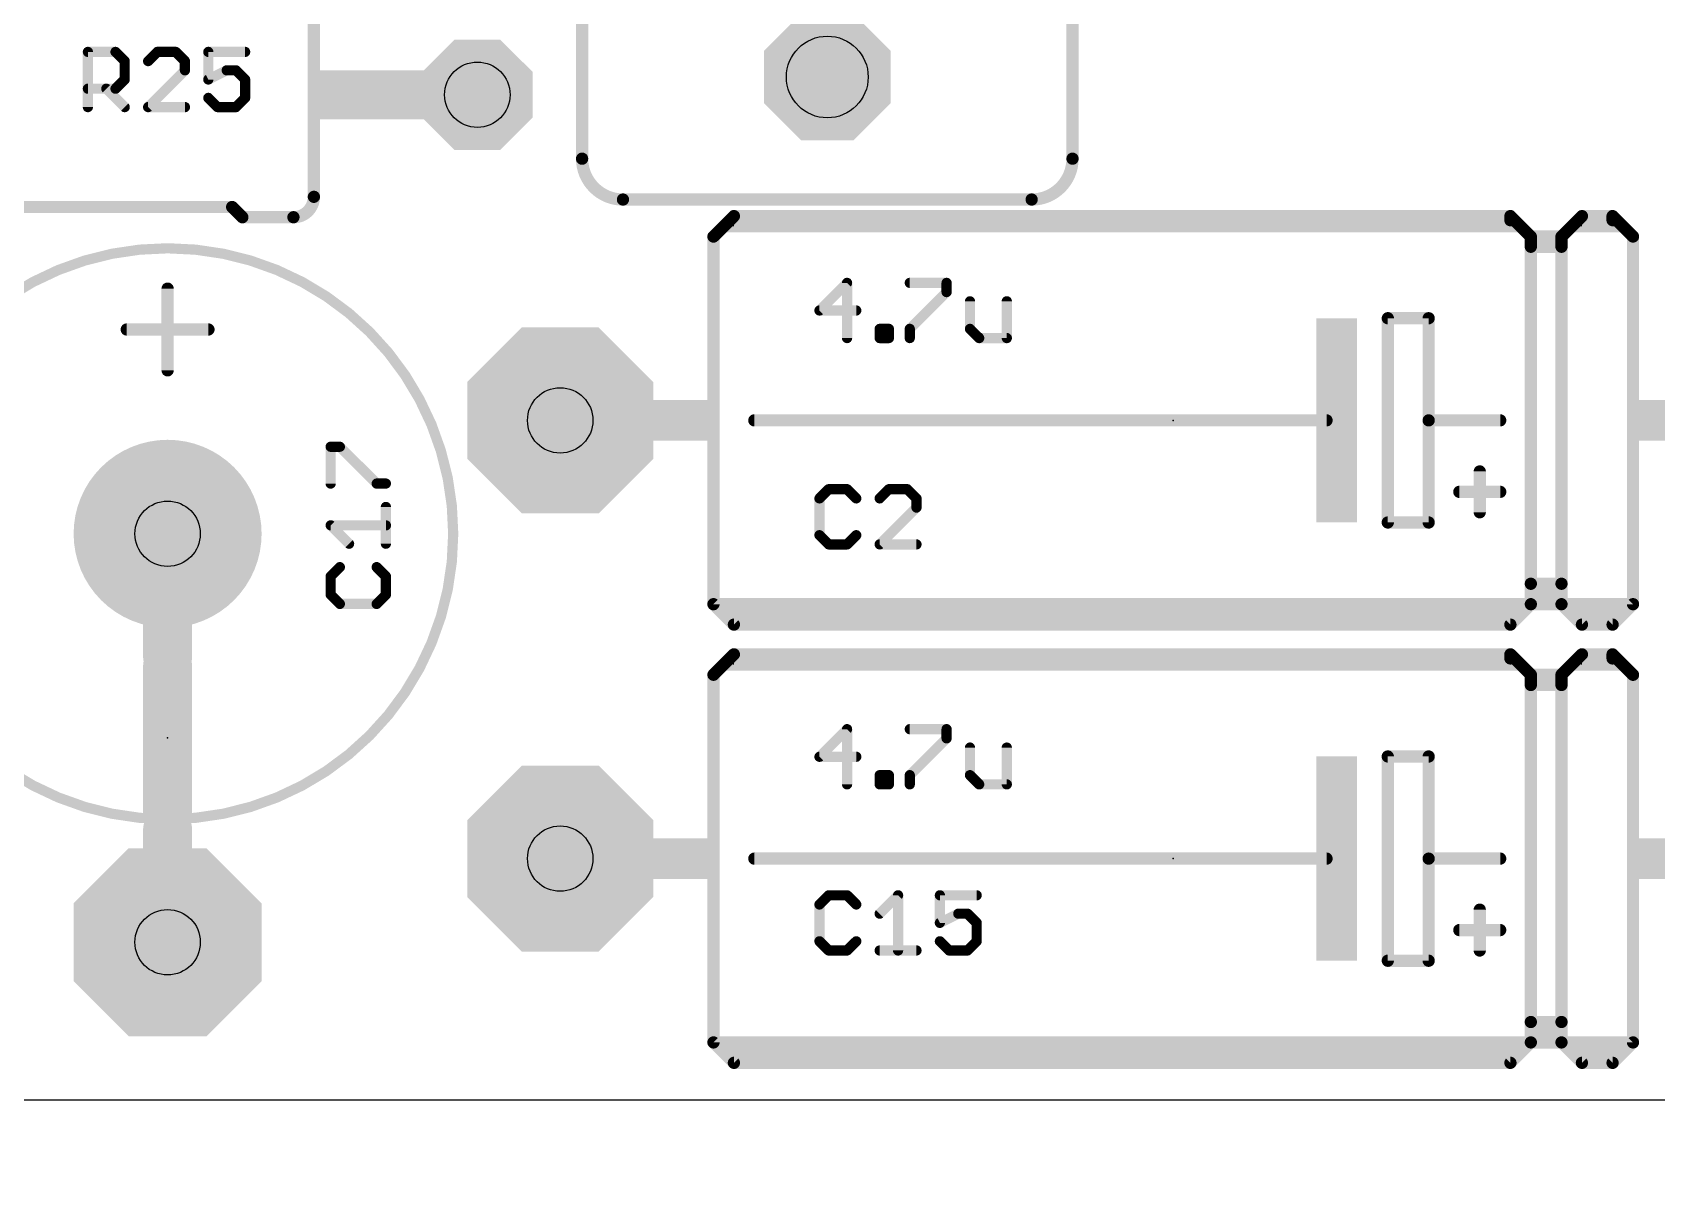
# Model space of a CAD drawing. Header units: inches. Extents: x -5 to 142, y -3 to 122.
# Drawn here: x 89.82 to 110.01, y 33.48 to 47.77 of the extents above; entities that cross this region are included whole.
import ezdxf

# ---------------------------------------------------------------- set-up
doc = ezdxf.new("R2010")
doc.units = ezdxf.units.IN
doc.header["$MEASUREMENT"] = 0
for name, color, linetype in [('17', 82, 'Continuous'), ('20', 7, 'Continuous'), ('21', 253, 'Continuous'), ('23', 7, 'Continuous'), ('25', 253, 'Continuous'), ('27', 253, 'Continuous'), ('29', 253, 'Continuous'), ('44', 253, 'Continuous'), ('51', 253, 'Continuous')]:
    doc.layers.add(name, color=color, linetype=linetype)

# ---------------------------------------------------------------- blocks, each defined once
blk = doc.blocks.new('RECT')
blk.add_solid([(-0.5, -0.5), (0.5, -0.5), (-0.5, 0.5), (0.5, 0.5)])
blk = doc.blocks.new('OCTAGONP')
at = {"const_width": 0.5}
blk.add_lwpolyline([(-0.25, -0.1036), (-0.25, 0.1036), (-0.1036, 0.25), (0.1036, 0.25), (0.25, 0.1036), (0.25, -0.1036), (0.1036, -0.25), (-0.1036, -0.25), (-0.25, -0.1036), (-0.25, 0.1036)], dxfattribs=at)
blk = doc.blocks.new('ROUNDP')
at = {"const_width": 0.5}
blk.add_lwpolyline([(0, -0.25, 1), (0, 0.25, 1), (0, -0.25)], format="xyb", dxfattribs=at)

msp = doc.modelspace()

# ---------------------------------------------------------------- linework, layer by layer
msp.add_lwpolyline([(137, 106.5), (128, 106.5), (128, 85.5), (109.5, 85.5), (109.5, 80.5), (2, 80.5), (2, 34.5), (127, 34.5), (127, 9.5), (137, 9.5), (137, 34.5), (137, 80.5), (137, 85.5)], close=True)
at = {"layer": '20'}
msp.add_line((2, 34.5), (127, 34.5), dxfattribs=at)
at = {"layer": '21'}
for points, const_width in [([(96.652, 46.204), (96.652, 58.396)], 0.1524), ([(102.748, 58.396), (102.748, 46.204)], 0.1524), ([(93.318, 48.27), (93.318, 45.73)], 0.1524), ([(85.698, 45.603), (92.302, 45.603)], 0.1524), ([(92.302, 45.603), (92.429, 45.476)], 0.1524), ([(102.24, 45.696), (97.16, 45.696)], 0.1524), ([(93.064, 45.476), (92.429, 45.476)], 0.1524), ([(98.285, 45.236), (98.412, 45.363)], 0.1524), ([(98.412, 45.363), (98.539, 45.49)], 0.1524), ([(108.318, 45.363), (98.412, 45.363)], 0.1524), ([(108.191, 45.49), (98.539, 45.49)], 0.1524), ([(98.539, 45.4392), (108.191, 45.4392)], 0.1524), ([(108.318, 45.363), (108.191, 45.49)], 0.1524), ([(108.191, 45.4392), (108.191, 45.49)], 0.1524), ([(108.445, 45.236), (108.318, 45.363)], 0.1524), ([(108.953, 45.363), (108.826, 45.236)], 0.1524), ([(109.08, 45.49), (108.953, 45.363)], 0.1524), ([(109.588, 45.363), (108.953, 45.363)], 0.1524), ([(109.461, 45.49), (109.08, 45.49)], 0.1524), ([(109.08, 45.4392), (109.461, 45.4392)], 0.1524), ([(109.588, 45.363), (109.461, 45.49)], 0.1524), ([(109.461, 45.4392), (109.461, 45.49)], 0.1524), ([(109.715, 45.236), (109.588, 45.363)], 0.1524), ([(98.285, 40.664), (98.285, 45.236)], 0.1524), ([(108.826, 45.236), (108.445, 45.236)], 0.1524), ([(108.445, 45.1852), (108.445, 45.236)], 0.1524), ([(108.445, 45.109), (108.445, 45.1852)], 0.1524), ([(108.445, 45.1852), (108.826, 45.1852)], 0.1524), ([(108.826, 45.1852), (108.826, 45.236)], 0.1524), ([(108.826, 45.109), (108.826, 45.1852)], 0.1524), ([(109.715, 45.236), (109.715, 40.664)], 0.1524), ([(108.445, 40.918), (108.445, 45.109)], 0.1524), ([(108.826, 45.109), (108.445, 45.109)], 0.1524), ([(108.826, 40.918), (108.826, 45.109)], 0.1524), ([(91.5, 44.588), (91.5, 43.572)], 0.1524), ([(107.175, 44.22), (106.667, 44.22)], 0.1524), ([(106.667, 44.22), (106.667, 41.68)], 0.1524), ([(107.175, 42.95), (107.175, 44.22)], 0.1524), ([(90.992, 44.08), (92.008, 44.08)], 0.1524), ([(105.905, 42.95), (98.793, 42.95)], 0.1524), ([(108.064, 42.95), (107.175, 42.95)], 0.1524), ([(107.175, 41.68), (107.175, 42.95)], 0.1524), ([(107.81, 41.807), (107.81, 42.315)], 0.1524), ([(108.064, 42.061), (107.556, 42.061)], 0.1524), ([(106.667, 41.68), (107.175, 41.68)], 0.1524), ([(108.445, 40.664), (108.445, 40.918)], 0.1524), ([(108.826, 40.918), (108.445, 40.918)], 0.1524), ([(108.826, 40.664), (108.826, 40.918)], 0.1524), ([(108.699, 40.791), (108.572, 40.791)], 0.3048), ([(98.285, 40.664), (98.539, 40.41)], 0.1524), ([(108.445, 40.664), (98.285, 40.664)], 0.1524), ([(108.191, 40.537), (98.539, 40.537)], 0.3048), ([(108.445, 40.664), (108.191, 40.41)], 0.1524), ([(108.826, 40.664), (108.445, 40.664)], 0.1524), ([(109.08, 40.41), (108.826, 40.664)], 0.1524), ([(109.715, 40.664), (108.826, 40.664)], 0.1524), ([(109.461, 40.537), (109.08, 40.537)], 0.3048), ([(109.461, 40.41), (109.715, 40.664)], 0.1524), ([(108.191, 40.41), (98.539, 40.41)], 0.1524), ([(109.461, 40.41), (109.08, 40.41)], 0.1524), ([(91.5, 39.889), (91.5, 38.0602)], 0.6096), ([(98.285, 39.786), (98.412, 39.913)], 0.1524), ([(98.412, 39.913), (98.539, 40.04)], 0.1524), ([(108.318, 39.913), (98.412, 39.913)], 0.1524), ([(108.191, 40.04), (98.539, 40.04)], 0.1524), ([(98.539, 39.9892), (108.191, 39.9892)], 0.1524), ([(108.318, 39.913), (108.191, 40.04)], 0.1524), ([(108.191, 39.9892), (108.191, 40.04)], 0.1524), ([(108.445, 39.786), (108.318, 39.913)], 0.1524), ([(108.953, 39.913), (108.826, 39.786)], 0.1524), ([(109.08, 40.04), (108.953, 39.913)], 0.1524), ([(109.588, 39.913), (108.953, 39.913)], 0.1524), ([(109.461, 40.04), (109.08, 40.04)], 0.1524), ([(109.08, 39.9892), (109.461, 39.9892)], 0.1524), ([(109.588, 39.913), (109.461, 40.04)], 0.1524), ([(109.461, 39.9892), (109.461, 40.04)], 0.1524), ([(109.715, 39.786), (109.588, 39.913)], 0.1524), ([(98.285, 35.214), (98.285, 39.786)], 0.1524), ([(108.826, 39.786), (108.445, 39.786)], 0.1524), ([(108.445, 39.7352), (108.445, 39.786)], 0.1524), ([(108.445, 39.659), (108.445, 39.7352)], 0.1524), ([(108.445, 39.7352), (108.826, 39.7352)], 0.1524), ([(108.826, 39.7352), (108.826, 39.786)], 0.1524), ([(108.826, 39.659), (108.826, 39.7352)], 0.1524), ([(109.715, 39.786), (109.715, 35.214)], 0.1524), ([(108.445, 35.468), (108.445, 39.659)], 0.1524), ([(108.826, 39.659), (108.445, 39.659)], 0.1524), ([(108.826, 35.468), (108.826, 39.659)], 0.1524), ([(107.175, 38.77), (106.667, 38.77)], 0.1524), ([(106.667, 38.77), (106.667, 36.23)], 0.1524), ([(107.175, 37.5), (107.175, 38.77)], 0.1524), ([(105.905, 37.5), (98.793, 37.5)], 0.1524), ([(108.064, 37.5), (107.175, 37.5)], 0.1524), ([(107.175, 36.23), (107.175, 37.5)], 0.1524), ([(107.81, 36.357), (107.81, 36.865)], 0.1524), ([(108.064, 36.611), (107.556, 36.611)], 0.1524), ([(106.667, 36.23), (107.175, 36.23)], 0.1524), ([(108.445, 35.214), (108.445, 35.468)], 0.1524), ([(108.826, 35.468), (108.445, 35.468)], 0.1524), ([(108.826, 35.214), (108.826, 35.468)], 0.1524), ([(108.699, 35.341), (108.572, 35.341)], 0.3048), ([(98.285, 35.214), (98.539, 34.96)], 0.1524), ([(108.445, 35.214), (98.285, 35.214)], 0.1524), ([(108.191, 35.087), (98.539, 35.087)], 0.3048), ([(108.445, 35.214), (108.191, 34.96)], 0.1524), ([(108.826, 35.214), (108.445, 35.214)], 0.1524), ([(109.08, 34.96), (108.826, 35.214)], 0.1524), ([(109.715, 35.214), (108.826, 35.214)], 0.1524), ([(109.461, 35.087), (109.08, 35.087)], 0.3048), ([(109.461, 34.96), (109.715, 35.214)], 0.1524), ([(108.191, 34.96), (98.539, 34.96)], 0.1524), ([(109.461, 34.96), (109.08, 34.96)], 0.1524)]:
    msp.add_lwpolyline(points, dxfattribs=dict(at, const_width=const_width))
for points, const_width in [([(96.652, 46.204, 0.4142), (97.16, 45.696)], 0.1524), ([(96.6901, 46.204, 1), (96.6139, 46.204)], 0.0762), ([(96.6139, 46.204, 1), (96.6901, 46.204)], 0.0762), ([(102.24, 45.696, 0.4142), (102.748, 46.204)], 0.1524), ([(102.7861, 46.204, 1), (102.7099, 46.204)], 0.0762), ([(102.7099, 46.204, 1), (102.7861, 46.204)], 0.0762), ([(92.3289, 45.6299, 1), (92.2751, 45.5761)], 0.0762), ([(92.302, 45.5649, 1), (92.302, 45.6411)], 0.0762), ([(93.064, 45.476, 0.4142), (93.318, 45.73)], 0.1524), ([(93.3561, 45.73, 1), (93.2799, 45.73)], 0.0762), ([(93.2799, 45.73, 1), (93.3561, 45.73)], 0.0762), ([(97.16, 45.7341, 1), (97.16, 45.6579)], 0.0762), ([(97.16, 45.6579, 1), (97.16, 45.7341)], 0.0762), ([(102.24, 45.7341, 1), (102.24, 45.6579)], 0.0762), ([(102.24, 45.6579, 1), (102.24, 45.7341)], 0.0762), ([(92.429, 45.5141, 1), (92.429, 45.4379)], 0.0762), ([(92.4021, 45.4491, 1), (92.4559, 45.5029)], 0.0762), ([(93.064, 45.5141, 1), (93.064, 45.4379)], 0.0762), ([(93.064, 45.4379, 1), (93.064, 45.5141)], 0.0762), ([(98.412, 45.4011, 1), (98.412, 45.3249)], 0.0762), ([(98.3851, 45.3899, 1), (98.4389, 45.3361)], 0.0762), ([(98.4389, 45.3361, 1), (98.3851, 45.3899)], 0.0762), ([(98.539, 45.5281, 1), (98.539, 45.4519)], 0.0762), ([(98.539, 45.4773, 1), (98.539, 45.4011)], 0.0762), ([(98.5659, 45.4631, 1), (98.5121, 45.5169)], 0.0762), ([(108.2291, 45.49, 1), (108.1529, 45.49)], 0.0762), ([(108.1529, 45.4392, 1), (108.2291, 45.4392)], 0.0762), ([(108.2179, 45.5169, 1), (108.1641, 45.4631)], 0.0762), ([(108.191, 45.4519, 1), (108.191, 45.5281)], 0.0762), ([(108.191, 45.4011, 1), (108.191, 45.4773)], 0.0762), ([(108.3449, 45.3899, 1), (108.2911, 45.3361)], 0.0762), ([(108.2911, 45.3361, 1), (108.3449, 45.3899)], 0.0762), ([(108.318, 45.3249, 1), (108.318, 45.4011)], 0.0762), ([(108.953, 45.4011, 1), (108.953, 45.3249)], 0.0762), ([(108.9261, 45.3899, 1), (108.9799, 45.3361)], 0.0762), ([(108.9799, 45.3361, 1), (108.9261, 45.3899)], 0.0762), ([(109.08, 45.5281, 1), (109.08, 45.4519)], 0.0762), ([(109.08, 45.4773, 1), (109.08, 45.4011)], 0.0762), ([(109.1069, 45.4631, 1), (109.0531, 45.5169)], 0.0762), ([(109.4991, 45.49, 1), (109.4229, 45.49)], 0.0762), ([(109.4229, 45.4392, 1), (109.4991, 45.4392)], 0.0762), ([(109.4879, 45.5169, 1), (109.4341, 45.4631)], 0.0762), ([(109.461, 45.4519, 1), (109.461, 45.5281)], 0.0762), ([(109.461, 45.4011, 1), (109.461, 45.4773)], 0.0762), ([(109.6149, 45.3899, 1), (109.5611, 45.3361)], 0.0762), ([(109.5611, 45.3361, 1), (109.6149, 45.3899)], 0.0762), ([(109.588, 45.3249, 1), (109.588, 45.4011)], 0.0762), ([(98.3231, 45.236, 1), (98.2469, 45.236)], 0.0762), ([(98.2581, 45.2629, 1), (98.3119, 45.2091)], 0.0762), ([(108.445, 45.2741, 1), (108.445, 45.1979)], 0.0762), ([(108.4831, 45.236, 1), (108.4069, 45.236)], 0.0762), ([(108.4831, 45.1852, 1), (108.4069, 45.1852)], 0.0762), ([(108.445, 45.2233, 1), (108.445, 45.1471)], 0.0762), ([(108.4069, 45.1852, 1), (108.4831, 45.1852)], 0.0762), ([(108.4181, 45.2091, 1), (108.4719, 45.2629)], 0.0762), ([(108.8641, 45.236, 1), (108.7879, 45.236)], 0.0762), ([(108.8641, 45.1852, 1), (108.7879, 45.1852)], 0.0762), ([(108.7879, 45.1852, 1), (108.8641, 45.1852)], 0.0762), ([(108.7991, 45.2629, 1), (108.8529, 45.2091)], 0.0762), ([(108.826, 45.1979, 1), (108.826, 45.2741)], 0.0762), ([(108.826, 45.1471, 1), (108.826, 45.2233)], 0.0762), ([(109.7531, 45.236, 1), (109.6769, 45.236)], 0.0762), ([(109.6881, 45.2091, 1), (109.7419, 45.2629)], 0.0762), ([(91.5, 37.99, 1), (91.5, 45.09, 1), (91.5, 37.99)], 0.127), ([(108.4831, 45.109, 1), (108.4069, 45.109)], 0.0762), ([(108.445, 45.1471, 1), (108.445, 45.0709)], 0.0762), ([(108.4069, 45.109, 1), (108.4831, 45.109)], 0.0762), ([(108.8641, 45.109, 1), (108.7879, 45.109)], 0.0762), ([(108.7879, 45.109, 1), (108.8641, 45.109)], 0.0762), ([(108.826, 45.0709, 1), (108.826, 45.1471)], 0.0762), ([(91.5381, 44.588, 1), (91.4619, 44.588)], 0.0762), ([(106.667, 44.2581, 1), (106.667, 44.1819)], 0.0762), ([(106.7051, 44.22, 1), (106.6289, 44.22)], 0.0762), ([(107.2131, 44.22, 1), (107.1369, 44.22)], 0.0762), ([(107.175, 44.1819, 1), (107.175, 44.2581)], 0.0762), ([(90.992, 44.1181, 1), (90.992, 44.0419)], 0.0762), ([(92.008, 44.0419, 1), (92.008, 44.1181)], 0.0762), ([(91.4619, 43.572, 1), (91.5381, 43.572)], 0.0762), ([(98.793, 42.9881, 1), (98.793, 42.9119)], 0.0762), ([(105.905, 42.9119, 1), (105.905, 42.9881)], 0.0762), ([(107.175, 42.9881, 1), (107.175, 42.9119)], 0.0762), ([(107.2131, 42.95, 1), (107.1369, 42.95)], 0.0762), ([(108.064, 42.9119, 1), (108.064, 42.9881)], 0.0762), ([(107.1369, 42.95, 1), (107.2131, 42.95)], 0.0762), ([(107.8481, 42.315, 1), (107.7719, 42.315)], 0.0762), ([(107.556, 42.0991, 1), (107.556, 42.0229)], 0.0762), ([(108.064, 42.0229, 1), (108.064, 42.0991)], 0.0762), ([(107.7719, 41.807, 1), (107.8481, 41.807)], 0.0762), ([(106.667, 41.7181, 1), (106.667, 41.6419)], 0.0762), ([(106.6289, 41.68, 1), (106.7051, 41.68)], 0.0762), ([(107.1369, 41.68, 1), (107.2131, 41.68)], 0.0762), ([(107.175, 41.6419, 1), (107.175, 41.7181)], 0.0762), ([(108.4831, 40.918, 1), (108.4069, 40.918)], 0.0762), ([(108.445, 40.9561, 1), (108.445, 40.8799)], 0.0762), ([(108.8641, 40.918, 1), (108.7879, 40.918)], 0.0762), ([(108.826, 40.8799, 1), (108.826, 40.9561)], 0.0762), ([(108.4069, 40.918, 1), (108.4831, 40.918)], 0.0762), ([(108.572, 40.8672, 1), (108.572, 40.7148)], 0.1524), ([(108.699, 40.7148, 1), (108.699, 40.8672)], 0.1524), ([(108.7879, 40.918, 1), (108.8641, 40.918)], 0.0762), ([(98.285, 40.7021, 1), (98.285, 40.6259)], 0.0762), ([(98.2469, 40.664, 1), (98.3231, 40.664)], 0.0762), ([(98.3119, 40.6909, 1), (98.2581, 40.6371)], 0.0762), ([(98.539, 40.6132, 1), (98.539, 40.4608)], 0.1524), ([(108.191, 40.4608, 1), (108.191, 40.6132)], 0.1524), ([(108.445, 40.7021, 1), (108.445, 40.6259)], 0.0762), ([(108.4069, 40.664, 1), (108.4831, 40.664)], 0.0762), ([(108.4719, 40.6371, 1), (108.4181, 40.6909)], 0.0762), ([(108.445, 40.6259, 1), (108.445, 40.7021)], 0.0762), ([(108.826, 40.7021, 1), (108.826, 40.6259)], 0.0762), ([(108.7879, 40.664, 1), (108.8641, 40.664)], 0.0762), ([(108.8529, 40.6909, 1), (108.7991, 40.6371)], 0.0762), ([(108.826, 40.6259, 1), (108.826, 40.7021)], 0.0762), ([(109.08, 40.6132, 1), (109.08, 40.4608)], 0.1524), ([(109.461, 40.4608, 1), (109.461, 40.6132)], 0.1524), ([(109.6769, 40.664, 1), (109.7531, 40.664)], 0.0762), ([(109.7419, 40.6371, 1), (109.6881, 40.6909)], 0.0762), ([(109.715, 40.6259, 1), (109.715, 40.7021)], 0.0762), ([(98.539, 40.4481, 1), (98.539, 40.3719)], 0.0762), ([(98.5121, 40.3831, 1), (98.5659, 40.4369)], 0.0762), ([(108.1641, 40.4369, 1), (108.2179, 40.3831)], 0.0762), ([(108.191, 40.3719, 1), (108.191, 40.4481)], 0.0762), ([(109.08, 40.4481, 1), (109.08, 40.3719)], 0.0762), ([(109.0531, 40.3831, 1), (109.1069, 40.4369)], 0.0762), ([(109.4341, 40.4369, 1), (109.4879, 40.3831)], 0.0762), ([(109.461, 40.3719, 1), (109.461, 40.4481)], 0.0762), ([(91.6524, 39.889, 1), (91.3476, 39.889)], 0.3048), ([(98.412, 39.9511, 1), (98.412, 39.8749)], 0.0762), ([(98.3851, 39.9399, 1), (98.4389, 39.8861)], 0.0762), ([(98.4389, 39.8861, 1), (98.3851, 39.9399)], 0.0762), ([(98.539, 40.0781, 1), (98.539, 40.0019)], 0.0762), ([(98.539, 40.0273, 1), (98.539, 39.9511)], 0.0762), ([(98.5659, 40.0131, 1), (98.5121, 40.0669)], 0.0762), ([(108.2291, 40.04, 1), (108.1529, 40.04)], 0.0762), ([(108.1529, 39.9892, 1), (108.2291, 39.9892)], 0.0762), ([(108.2179, 40.0669, 1), (108.1641, 40.0131)], 0.0762), ([(108.191, 40.0019, 1), (108.191, 40.0781)], 0.0762), ([(108.191, 39.9511, 1), (108.191, 40.0273)], 0.0762), ([(108.3449, 39.9399, 1), (108.2911, 39.8861)], 0.0762), ([(108.2911, 39.8861, 1), (108.3449, 39.9399)], 0.0762), ([(108.318, 39.8749, 1), (108.318, 39.9511)], 0.0762), ([(108.953, 39.9511, 1), (108.953, 39.8749)], 0.0762), ([(108.9261, 39.9399, 1), (108.9799, 39.8861)], 0.0762), ([(108.9799, 39.8861, 1), (108.9261, 39.9399)], 0.0762), ([(109.08, 40.0781, 1), (109.08, 40.0019)], 0.0762), ([(109.08, 40.0273, 1), (109.08, 39.9511)], 0.0762), ([(109.1069, 40.0131, 1), (109.0531, 40.0669)], 0.0762), ([(109.4991, 40.04, 1), (109.4229, 40.04)], 0.0762), ([(109.4229, 39.9892, 1), (109.4991, 39.9892)], 0.0762), ([(109.4879, 40.0669, 1), (109.4341, 40.0131)], 0.0762), ([(109.461, 40.0019, 1), (109.461, 40.0781)], 0.0762), ([(109.461, 39.9511, 1), (109.461, 40.0273)], 0.0762), ([(109.6149, 39.9399, 1), (109.5611, 39.8861)], 0.0762), ([(109.5611, 39.8861, 1), (109.6149, 39.9399)], 0.0762), ([(109.588, 39.8749, 1), (109.588, 39.9511)], 0.0762), ([(98.3231, 39.786, 1), (98.2469, 39.786)], 0.0762), ([(98.2581, 39.8129, 1), (98.3119, 39.7591)], 0.0762), ([(108.445, 39.8241, 1), (108.445, 39.7479)], 0.0762), ([(108.4831, 39.786, 1), (108.4069, 39.786)], 0.0762), ([(108.4831, 39.7352, 1), (108.4069, 39.7352)], 0.0762), ([(108.445, 39.7733, 1), (108.445, 39.6971)], 0.0762), ([(108.4069, 39.7352, 1), (108.4831, 39.7352)], 0.0762), ([(108.4181, 39.7591, 1), (108.4719, 39.8129)], 0.0762), ([(108.8641, 39.786, 1), (108.7879, 39.786)], 0.0762), ([(108.8641, 39.7352, 1), (108.7879, 39.7352)], 0.0762), ([(108.7879, 39.7352, 1), (108.8641, 39.7352)], 0.0762), ([(108.7991, 39.8129, 1), (108.8529, 39.7591)], 0.0762), ([(108.826, 39.7479, 1), (108.826, 39.8241)], 0.0762), ([(108.826, 39.6971, 1), (108.826, 39.7733)], 0.0762), ([(109.7531, 39.786, 1), (109.6769, 39.786)], 0.0762), ([(109.6881, 39.7591, 1), (109.7419, 39.8129)], 0.0762), ([(108.4831, 39.659, 1), (108.4069, 39.659)], 0.0762), ([(108.445, 39.6971, 1), (108.445, 39.6209)], 0.0762), ([(108.4069, 39.659, 1), (108.4831, 39.659)], 0.0762), ([(108.8641, 39.659, 1), (108.7879, 39.659)], 0.0762), ([(108.7879, 39.659, 1), (108.8641, 39.659)], 0.0762), ([(108.826, 39.6209, 1), (108.826, 39.6971)], 0.0762), ([(106.667, 38.8081, 1), (106.667, 38.7319)], 0.0762), ([(106.7051, 38.77, 1), (106.6289, 38.77)], 0.0762), ([(107.2131, 38.77, 1), (107.1369, 38.77)], 0.0762), ([(107.175, 38.7319, 1), (107.175, 38.8081)], 0.0762), ([(91.3476, 38.0602, 1), (91.6524, 38.0602)], 0.3048), ([(98.793, 37.5381, 1), (98.793, 37.4619)], 0.0762), ([(105.905, 37.4619, 1), (105.905, 37.5381)], 0.0762), ([(107.175, 37.5381, 1), (107.175, 37.4619)], 0.0762), ([(107.2131, 37.5, 1), (107.1369, 37.5)], 0.0762), ([(108.064, 37.4619, 1), (108.064, 37.5381)], 0.0762), ([(107.1369, 37.5, 1), (107.2131, 37.5)], 0.0762), ([(107.8481, 36.865, 1), (107.7719, 36.865)], 0.0762), ([(107.556, 36.6491, 1), (107.556, 36.5729)], 0.0762), ([(108.064, 36.5729, 1), (108.064, 36.6491)], 0.0762), ([(107.7719, 36.357, 1), (107.8481, 36.357)], 0.0762), ([(106.667, 36.2681, 1), (106.667, 36.1919)], 0.0762), ([(106.6289, 36.23, 1), (106.7051, 36.23)], 0.0762), ([(107.1369, 36.23, 1), (107.2131, 36.23)], 0.0762), ([(107.175, 36.1919, 1), (107.175, 36.2681)], 0.0762), ([(108.4831, 35.468, 1), (108.4069, 35.468)], 0.0762), ([(108.445, 35.5061, 1), (108.445, 35.4299)], 0.0762), ([(108.8641, 35.468, 1), (108.7879, 35.468)], 0.0762), ([(108.826, 35.4299, 1), (108.826, 35.5061)], 0.0762), ([(108.4069, 35.468, 1), (108.4831, 35.468)], 0.0762), ([(108.572, 35.4172, 1), (108.572, 35.2648)], 0.1524), ([(108.699, 35.2648, 1), (108.699, 35.4172)], 0.1524), ([(108.7879, 35.468, 1), (108.8641, 35.468)], 0.0762), ([(98.285, 35.2521, 1), (98.285, 35.1759)], 0.0762), ([(98.2469, 35.214, 1), (98.3231, 35.214)], 0.0762), ([(98.3119, 35.2409, 1), (98.2581, 35.1871)], 0.0762), ([(98.539, 35.1632, 1), (98.539, 35.0108)], 0.1524), ([(108.191, 35.0108, 1), (108.191, 35.1632)], 0.1524), ([(108.445, 35.2521, 1), (108.445, 35.1759)], 0.0762), ([(108.4069, 35.214, 1), (108.4831, 35.214)], 0.0762), ([(108.4719, 35.1871, 1), (108.4181, 35.2409)], 0.0762), ([(108.445, 35.1759, 1), (108.445, 35.2521)], 0.0762), ([(108.826, 35.2521, 1), (108.826, 35.1759)], 0.0762), ([(108.7879, 35.214, 1), (108.8641, 35.214)], 0.0762), ([(108.8529, 35.2409, 1), (108.7991, 35.1871)], 0.0762), ([(108.826, 35.1759, 1), (108.826, 35.2521)], 0.0762), ([(109.08, 35.1632, 1), (109.08, 35.0108)], 0.1524), ([(109.461, 35.0108, 1), (109.461, 35.1632)], 0.1524), ([(109.6769, 35.214, 1), (109.7531, 35.214)], 0.0762), ([(109.7419, 35.1871, 1), (109.6881, 35.2409)], 0.0762), ([(109.715, 35.1759, 1), (109.715, 35.2521)], 0.0762), ([(98.539, 34.9981, 1), (98.539, 34.9219)], 0.0762), ([(98.5121, 34.9331, 1), (98.5659, 34.9869)], 0.0762), ([(108.1641, 34.9869, 1), (108.2179, 34.9331)], 0.0762), ([(108.191, 34.9219, 1), (108.191, 34.9981)], 0.0762), ([(109.08, 34.9981, 1), (109.08, 34.9219)], 0.0762), ([(109.0531, 34.9331, 1), (109.1069, 34.9869)], 0.0762), ([(109.4341, 34.9869, 1), (109.4879, 34.9331)], 0.0762), ([(109.461, 34.9219, 1), (109.461, 34.9981)], 0.0762)]:
    msp.add_lwpolyline(points, format="xyb", dxfattribs=dict(at, const_width=const_width))
at = {"layer": '23'}
for p in [(104, 42.95), (91.5, 39), (104, 37.5)]:
    msp.add_point(p, dxfattribs=at)
at = {"layer": '25', "const_width": 0.127}
for points in [[(90.5093, 46.8457), (90.5093, 47.5321)], [(90.5093, 47.5321), (90.8524, 47.5321)], [(90.8524, 47.5321), (90.9668, 47.4177)], [(90.9668, 47.4177), (90.9668, 47.1889)], [(91.3721, 47.5321), (91.2577, 47.4177)], [(91.6009, 47.5321), (91.3721, 47.5321)], [(91.7153, 47.4177), (91.6009, 47.5321)], [(91.7153, 47.3033), (91.7153, 47.4177)], [(92.4637, 47.5321), (92.0061, 47.5321)], [(92.0061, 47.5321), (92.0061, 47.1889)], [(90.9668, 47.1889), (90.8524, 47.0745)], [(91.2577, 46.8457), (91.7153, 47.3033)], [(92.0061, 47.1889), (92.2349, 47.3033)], [(92.2349, 47.3033), (92.3493, 47.3033)], [(92.3493, 47.3033), (92.4637, 47.1889)], [(92.4637, 47.1889), (92.4637, 46.9601)], [(90.8524, 47.0745), (90.5093, 47.0745)], [(90.738, 47.0745), (90.9668, 46.8457)], [(91.7153, 46.8457), (91.2577, 46.8457)], [(92.1205, 46.8457), (92.0061, 46.9601)], [(92.3493, 46.8457), (92.1205, 46.8457)], [(92.4637, 46.9601), (92.3493, 46.8457)], [(93.5267, 42.1641), (93.5267, 42.6217)], [(93.5267, 42.6217), (93.6411, 42.6217)], [(93.6411, 42.6217), (94.0987, 42.1641)], [(94.0987, 42.1641), (94.2131, 42.1641)], [(99.7169, 42.0939), (99.6025, 41.9795)], [(99.6025, 41.9795), (99.6025, 41.5219)], [(99.9457, 42.0939), (99.7169, 42.0939)], [(100.0601, 41.9795), (99.9457, 42.0939)], [(100.4653, 42.0939), (100.3509, 41.9795)], [(100.6941, 42.0939), (100.4653, 42.0939)], [(100.8085, 41.9795), (100.6941, 42.0939)], [(100.8085, 41.8651), (100.8085, 41.9795)], [(94.2131, 41.4157), (94.2131, 41.8733)], [(100.3509, 41.4075), (100.8085, 41.8651)], [(93.7555, 41.4157), (93.5267, 41.6445)], [(93.5267, 41.6445), (94.2131, 41.6445)], [(99.6025, 41.5219), (99.7169, 41.4075)], [(99.9457, 41.4075), (100.0601, 41.5219)], [(99.7169, 41.4075), (99.9457, 41.4075)], [(100.8085, 41.4075), (100.3509, 41.4075)], [(93.6411, 41.1248), (93.5267, 41.0104)], [(94.2131, 41.0104), (94.0987, 41.1248)], [(93.5267, 41.0104), (93.5267, 40.7816)], [(94.2131, 40.7816), (94.2131, 41.0104)], [(93.5267, 40.7816), (93.6411, 40.6673)], [(94.0987, 40.6673), (94.2131, 40.7816)], [(93.6411, 40.6673), (94.0987, 40.6673)], [(99.7169, 37.0439), (99.6025, 36.9295)], [(99.6025, 36.9295), (99.6025, 36.4719)], [(99.9457, 37.0439), (99.7169, 37.0439)], [(100.0601, 36.9295), (99.9457, 37.0439)], [(100.3509, 36.8151), (100.5797, 37.0439)], [(100.5797, 37.0439), (100.5797, 36.3575)], [(101.5569, 37.0439), (101.0993, 37.0439)], [(101.0993, 37.0439), (101.0993, 36.7007)], [(101.0993, 36.7007), (101.3281, 36.8151)], [(101.3281, 36.8151), (101.4425, 36.8151)], [(101.4425, 36.8151), (101.5569, 36.7007)], [(101.5569, 36.7007), (101.5569, 36.4719)], [(99.6025, 36.4719), (99.7169, 36.3575)], [(99.7169, 36.3575), (99.9457, 36.3575)], [(99.9457, 36.3575), (100.0601, 36.4719)], [(100.3509, 36.3575), (100.8085, 36.3575)], [(101.2137, 36.3575), (101.0993, 36.4719)], [(101.4425, 36.3575), (101.2137, 36.3575)], [(101.5569, 36.4719), (101.4425, 36.3575)]]:
    msp.add_lwpolyline(points, dxfattribs=at)
at = {"layer": '25', "const_width": 0.0635}
for points in [[(90.541, 47.5321, 1), (90.4775, 47.5321)], [(90.5093, 47.5638, 1), (90.5093, 47.5003)], [(90.8749, 47.5545, 1), (90.83, 47.5096)], [(90.8524, 47.5003, 1), (90.8524, 47.5638)], [(90.9986, 47.4177, 1), (90.9351, 47.4177)], [(90.9444, 47.3952, 1), (90.9893, 47.4401)], [(91.2352, 47.4401, 1), (91.2801, 47.3952)], [(91.3721, 47.5638, 1), (91.3721, 47.5003)], [(91.3945, 47.5096, 1), (91.3496, 47.5545)], [(91.6233, 47.5545, 1), (91.5784, 47.5096)], [(91.6009, 47.5003, 1), (91.6009, 47.5638)], [(91.747, 47.4177, 1), (91.6835, 47.4177)], [(91.6928, 47.3952, 1), (91.7377, 47.4401)], [(92.0061, 47.5638, 1), (92.0061, 47.5003)], [(92.0378, 47.5321, 1), (91.9743, 47.5321)], [(92.4637, 47.5003, 1), (92.4637, 47.5638)], [(90.9893, 47.1664, 1), (90.9444, 47.2113)], [(91.6835, 47.3033, 1), (91.747, 47.3033)], [(91.7377, 47.2808, 1), (91.6928, 47.3257)], [(91.9919, 47.2173, 1), (92.0203, 47.1605)], [(92.2349, 47.335, 1), (92.2349, 47.2715)], [(92.2491, 47.2749, 1), (92.2207, 47.3317)], [(92.3717, 47.3257, 1), (92.3268, 47.2808)], [(92.3493, 47.2715, 1), (92.3493, 47.335)], [(92.4954, 47.1889, 1), (92.4319, 47.1889)], [(92.4412, 47.1664, 1), (92.4861, 47.2113)], [(90.5093, 47.1062, 1), (90.5093, 47.0427)], [(90.7605, 47.0969, 1), (90.7156, 47.052)], [(90.83, 47.0969, 1), (90.8749, 47.052)], [(90.8524, 47.0427, 1), (90.8524, 47.1062)], [(90.9351, 47.1889, 1), (90.9986, 47.1889)], [(91.9743, 47.1889, 1), (92.0378, 47.1889)], [(90.4775, 46.8457, 1), (90.541, 46.8457)], [(90.9444, 46.8232, 1), (90.9893, 46.8682)], [(91.2352, 46.8682, 1), (91.2801, 46.8232)], [(91.2577, 46.8775, 1), (91.2577, 46.814)], [(91.7153, 46.814, 1), (91.7153, 46.8775)], [(92.0285, 46.9825, 1), (91.9836, 46.9376)], [(92.1205, 46.8775, 1), (92.1205, 46.814)], [(92.098, 46.8232, 1), (92.1429, 46.8682)], [(92.3268, 46.8682, 1), (92.3717, 46.8232)], [(92.3493, 46.814, 1), (92.3493, 46.8775)], [(92.4319, 46.9601, 1), (92.4954, 46.9601)], [(92.4861, 46.9376, 1), (92.4412, 46.9825)], [(93.5585, 42.6217, 1), (93.495, 42.6217)], [(93.5267, 42.6534, 1), (93.5267, 42.5899)], [(93.6636, 42.6441, 1), (93.6187, 42.5992)], [(93.6411, 42.5899, 1), (93.6411, 42.6534)], [(93.495, 42.1641, 1), (93.5585, 42.1641)], [(94.0987, 42.1958, 1), (94.0987, 42.1323)], [(94.0763, 42.1416, 1), (94.1212, 42.1865)], [(94.2131, 42.1323, 1), (94.2131, 42.1958)], [(99.58, 42.0019, 1), (99.625, 41.957)], [(99.6343, 41.9795, 1), (99.5708, 41.9795)], [(99.7169, 42.1256, 1), (99.7169, 42.0621)], [(99.7393, 42.0714, 1), (99.6944, 42.1163)], [(99.9681, 42.1163, 1), (99.9232, 42.0714)], [(99.9457, 42.0621, 1), (99.9457, 42.1256)], [(100.0376, 41.957, 1), (100.0825, 42.0019)], [(100.3285, 42.0019, 1), (100.3734, 41.957)], [(100.4653, 42.1256, 1), (100.4653, 42.0621)], [(100.4878, 42.0714, 1), (100.4429, 42.1163)], [(100.7166, 42.1163, 1), (100.6717, 42.0714)], [(100.6941, 42.0621, 1), (100.6941, 42.1256)], [(100.8403, 41.9795, 1), (100.7768, 41.9795)], [(100.7861, 41.957, 1), (100.831, 42.0019)], [(94.2449, 41.8733, 1), (94.1814, 41.8733)], [(100.7768, 41.8651, 1), (100.8403, 41.8651)], [(100.831, 41.8426, 1), (100.7861, 41.8875)], [(93.5267, 41.6762, 1), (93.5267, 41.6127)], [(93.5492, 41.6669, 1), (93.5043, 41.622)], [(94.2131, 41.6127, 1), (94.2131, 41.6762)], [(99.625, 41.5443, 1), (99.58, 41.4994)], [(100.0825, 41.4994, 1), (100.0376, 41.5443)], [(93.7331, 41.3932, 1), (93.778, 41.4381)], [(94.1814, 41.4157, 1), (94.2449, 41.4157)], [(99.5708, 41.5219, 1), (99.6343, 41.5219)], [(99.7169, 41.4393, 1), (99.7169, 41.3758)], [(99.6944, 41.385, 1), (99.7393, 41.43)], [(99.9232, 41.43, 1), (99.9681, 41.385)], [(99.9457, 41.3758, 1), (99.9457, 41.4393)], [(100.3509, 41.4393, 1), (100.3509, 41.3758)], [(100.3285, 41.43, 1), (100.3734, 41.385)], [(100.8085, 41.3758, 1), (100.8085, 41.4393)], [(93.6636, 41.1024, 1), (93.6187, 41.1473)], [(94.1212, 41.1473, 1), (94.0763, 41.1024)], [(93.5585, 41.0104, 1), (93.495, 41.0104)], [(93.5043, 41.0329, 1), (93.5492, 40.988)], [(94.2449, 41.0104, 1), (94.1814, 41.0104)], [(94.1906, 40.988, 1), (94.2356, 41.0329)], [(93.495, 40.7816, 1), (93.5585, 40.7816)], [(93.5492, 40.8041, 1), (93.5043, 40.7592)], [(94.1814, 40.7816, 1), (94.2449, 40.7816)], [(94.2356, 40.7592, 1), (94.1906, 40.8041)], [(93.6411, 40.699, 1), (93.6411, 40.6355)], [(93.6187, 40.6448, 1), (93.6636, 40.6897)], [(94.0763, 40.6897, 1), (94.1212, 40.6448)], [(94.0987, 40.6355, 1), (94.0987, 40.699)], [(99.58, 36.9519, 1), (99.625, 36.907)], [(99.6343, 36.9295, 1), (99.5708, 36.9295)], [(99.7169, 37.0756, 1), (99.7169, 37.0121)], [(99.7393, 37.0214, 1), (99.6944, 37.0663)], [(99.9681, 37.0663, 1), (99.9232, 37.0214)], [(99.9457, 37.0121, 1), (99.9457, 37.0756)], [(100.0376, 36.907, 1), (100.0825, 36.9519)], [(100.6115, 37.0439, 1), (100.548, 37.0439)], [(100.6022, 37.0214, 1), (100.5573, 37.0663)], [(101.0993, 37.0756, 1), (101.0993, 37.0121)], [(101.1311, 37.0439, 1), (101.0676, 37.0439)], [(101.5569, 37.0121, 1), (101.5569, 37.0756)], [(100.3285, 36.8375, 1), (100.3734, 36.7926)], [(101.0851, 36.7291, 1), (101.1135, 36.6723)], [(101.3281, 36.8468, 1), (101.3281, 36.7833)], [(101.3423, 36.7867, 1), (101.3139, 36.8435)], [(101.465, 36.8375, 1), (101.4201, 36.7926)], [(101.4425, 36.7833, 1), (101.4425, 36.8468)], [(101.5887, 36.7007, 1), (101.5252, 36.7007)], [(101.5345, 36.6782, 1), (101.5794, 36.7231)], [(101.0676, 36.7007, 1), (101.1311, 36.7007)], [(99.625, 36.4943, 1), (99.58, 36.4494)], [(99.5708, 36.4719, 1), (99.6343, 36.4719)], [(99.7169, 36.3893, 1), (99.7169, 36.3258)], [(99.6944, 36.335, 1), (99.7393, 36.38)], [(99.9232, 36.38, 1), (99.9681, 36.335)], [(99.9457, 36.3258, 1), (99.9457, 36.3893)], [(100.0825, 36.4494, 1), (100.0376, 36.4943)], [(100.3509, 36.3893, 1), (100.3509, 36.3258)], [(100.548, 36.3575, 1), (100.6115, 36.3575)], [(100.8085, 36.3258, 1), (100.8085, 36.3893)], [(101.1218, 36.4943, 1), (101.0769, 36.4494)], [(101.2137, 36.3893, 1), (101.2137, 36.3258)], [(101.1913, 36.335, 1), (101.2362, 36.38)], [(101.4201, 36.38, 1), (101.465, 36.335)], [(101.4425, 36.3258, 1), (101.4425, 36.3893)], [(101.5252, 36.4719, 1), (101.5887, 36.4719)], [(101.5794, 36.4494, 1), (101.5345, 36.4943)]]:
    msp.add_lwpolyline(points, format="xyb", dxfattribs=at)
at = {"layer": '27', "const_width": 0.127}
for points in [[(99.9457, 44.6597), (99.6025, 44.3165)], [(99.9457, 43.9733), (99.9457, 44.6597)], [(100.7251, 44.6597), (101.1827, 44.6597)], [(101.1827, 44.6597), (101.1827, 44.5453)], [(101.1827, 44.5453), (100.7251, 44.0877)], [(101.4735, 44.4309), (101.4735, 44.0877)], [(101.9311, 43.9733), (101.9311, 44.4309)], [(99.6025, 44.3165), (100.0601, 44.3165)], [(100.3509, 43.9733), (100.3509, 44.0877)], [(100.3509, 44.0877), (100.4653, 44.0877)], [(100.4653, 43.9733), (100.3509, 43.9733)], [(100.4653, 44.0877), (100.4653, 43.9733)], [(100.7251, 44.0877), (100.7251, 43.9733)], [(101.4735, 44.0877), (101.5879, 43.9733)], [(101.5879, 43.9733), (101.9311, 43.9733)], [(99.9457, 39.1097), (99.6025, 38.7665)], [(99.9457, 38.4233), (99.9457, 39.1097)], [(100.7251, 39.1097), (101.1827, 39.1097)], [(101.1827, 39.1097), (101.1827, 38.9953)], [(101.1827, 38.9953), (100.7251, 38.5377)], [(99.6025, 38.7665), (100.0601, 38.7665)], [(101.4735, 38.8809), (101.4735, 38.5377)], [(101.9311, 38.4233), (101.9311, 38.8809)], [(100.3509, 38.4233), (100.3509, 38.5377)], [(100.3509, 38.5377), (100.4653, 38.5377)], [(100.4653, 38.5377), (100.4653, 38.4233)], [(100.7251, 38.5377), (100.7251, 38.4233)], [(101.4735, 38.5377), (101.5879, 38.4233)], [(100.4653, 38.4233), (100.3509, 38.4233)], [(101.5879, 38.4233), (101.9311, 38.4233)]]:
    msp.add_lwpolyline(points, dxfattribs=at)
at = {"layer": '27', "const_width": 0.0635}
for points in [[(99.9774, 44.6597, 1), (99.9139, 44.6597)], [(99.9681, 44.6372, 1), (99.9232, 44.6821)], [(100.7251, 44.6914, 1), (100.7251, 44.6279)], [(101.2145, 44.6597, 1), (101.151, 44.6597)], [(101.1827, 44.6279, 1), (101.1827, 44.6914)], [(101.151, 44.5453, 1), (101.2145, 44.5453)], [(101.2052, 44.5228, 1), (101.1603, 44.5677)], [(101.5053, 44.4309, 1), (101.4418, 44.4309)], [(101.9629, 44.4309, 1), (101.8994, 44.4309)], [(99.6025, 44.3482, 1), (99.6025, 44.2847)], [(99.58, 44.3389, 1), (99.625, 44.294)], [(100.0601, 44.2847, 1), (100.0601, 44.3482)], [(100.3509, 44.0051, 1), (100.3509, 43.9415)], [(100.3827, 44.0877, 1), (100.3192, 44.0877)], [(100.3509, 44.1194, 1), (100.3509, 44.0559)], [(100.4971, 44.0877, 1), (100.4336, 44.0877)], [(100.4653, 44.0559, 1), (100.4653, 44.1194)], [(100.4653, 43.9415, 1), (100.4653, 44.0051)], [(100.7569, 44.0877, 1), (100.6934, 44.0877)], [(100.7027, 44.1101, 1), (100.7476, 44.0652)], [(101.4418, 44.0877, 1), (101.5053, 44.0877)], [(101.496, 44.1101, 1), (101.4511, 44.0652)], [(101.5879, 44.0051, 1), (101.5879, 43.9415)], [(101.5655, 43.9508, 1), (101.6104, 43.9958)], [(101.9311, 43.9415, 1), (101.9311, 44.0051)], [(99.9139, 43.9733, 1), (99.9774, 43.9733)], [(100.3192, 43.9733, 1), (100.3827, 43.9733)], [(100.4336, 43.9733, 1), (100.4971, 43.9733)], [(100.6934, 43.9733, 1), (100.7569, 43.9733)], [(101.8994, 43.9733, 1), (101.9629, 43.9733)], [(99.9774, 39.1097, 1), (99.9139, 39.1097)], [(99.9681, 39.0872, 1), (99.9232, 39.1321)], [(100.7251, 39.1414, 1), (100.7251, 39.0779)], [(101.2145, 39.1097, 1), (101.151, 39.1097)], [(101.1827, 39.0779, 1), (101.1827, 39.1414)], [(101.151, 38.9953, 1), (101.2145, 38.9953)], [(101.2052, 38.9728, 1), (101.1603, 39.0177)], [(99.6025, 38.7982, 1), (99.6025, 38.7347)], [(99.58, 38.7889, 1), (99.625, 38.744)], [(100.0601, 38.7347, 1), (100.0601, 38.7982)], [(101.5053, 38.8809, 1), (101.4418, 38.8809)], [(101.9629, 38.8809, 1), (101.8994, 38.8809)], [(100.3827, 38.5377, 1), (100.3192, 38.5377)], [(100.3509, 38.5694, 1), (100.3509, 38.5059)], [(100.4971, 38.5377, 1), (100.4336, 38.5377)], [(100.4653, 38.5059, 1), (100.4653, 38.5694)], [(100.7569, 38.5377, 1), (100.6934, 38.5377)], [(100.7027, 38.5601, 1), (100.7476, 38.5152)], [(101.4418, 38.5377, 1), (101.5053, 38.5377)], [(101.496, 38.5601, 1), (101.4511, 38.5152)], [(99.9139, 38.4233, 1), (99.9774, 38.4233)], [(100.3509, 38.4551, 1), (100.3509, 38.3916)], [(100.3192, 38.4233, 1), (100.3827, 38.4233)], [(100.4336, 38.4233, 1), (100.4971, 38.4233)], [(100.4653, 38.3916, 1), (100.4653, 38.4551)], [(100.6934, 38.4233, 1), (100.7569, 38.4233)], [(101.5879, 38.4551, 1), (101.5879, 38.3916)], [(101.5655, 38.4008, 1), (101.6104, 38.4458)], [(101.8994, 38.4233, 1), (101.9629, 38.4233)], [(101.9311, 38.3916, 1), (101.9311, 38.4551)]]:
    msp.add_lwpolyline(points, format="xyb", dxfattribs=at)
at = {"layer": '44'}
for centre, radius in [((99.7, 47.22), 0.508), ((95.35, 47), 0.4064), ((96.38, 42.95), 0.4064), ((91.5, 41.54), 0.4064), ((96.38, 37.5), 0.4064), ((91.5, 36.46), 0.4064)]:
    msp.add_circle(centre, radius, dxfattribs=at)
at = {"layer": '51'}
for points, const_width in [([(95.35, 47), (94.08, 47)], 0.6096), ([(96.38, 42.95), (97.523, 42.95)], 0.508), ([(91.5, 41.54), (91.5, 40.016)], 0.6096), ([(91.5, 36.46), (91.5, 37.857)], 0.6096), ([(96.38, 37.5), (97.523, 37.5)], 0.508)]:
    msp.add_lwpolyline(points, dxfattribs=dict(at, const_width=const_width))
for points, const_width in [([(94.08, 47.1524, 1), (94.08, 46.8476)], 0.3048), ([(95.35, 46.8476, 1), (95.35, 47.1524)], 0.3048), ([(96.38, 43.077, 1), (96.38, 42.823)], 0.254), ([(97.523, 42.823, 1), (97.523, 43.077)], 0.254), ([(91.6524, 41.54, 1), (91.3476, 41.54)], 0.3048), ([(91.3476, 40.016, 1), (91.6524, 40.016)], 0.3048), ([(91.6524, 37.857, 1), (91.3476, 37.857)], 0.3048), ([(96.38, 37.627, 1), (96.38, 37.373)], 0.254), ([(97.523, 37.373, 1), (97.523, 37.627)], 0.254), ([(91.3476, 36.46, 1), (91.6524, 36.46)], 0.3048)]:
    msp.add_lwpolyline(points, format="xyb", dxfattribs=dict(at, const_width=const_width))

# ---------------------------------------------------------------- block references
at = {"layer": '17'}
for name, p, xscale, yscale, rotation in [('OCTAGONP', (99.7, 47.22), 1.4224, 1.4224, 90), ('OCTAGONP', (95.35, 47), 1.2192, 1.2192, 180), ('OCTAGONP', (96.38, 42.95), 2.159, 2.159, 180), ('ROUNDP', (91.5, 41.54), 2.1844, 2.1844, 270), ('OCTAGONP', (96.38, 37.5), 2.159, 2.159, 180), ('OCTAGONP', (91.5, 36.46), 2.1844, 2.1844, 270)]:
    msp.add_blockref(name, p, dxfattribs=dict(at, xscale=xscale, yscale=yscale, rotation=rotation))
at = {"layer": '21', "rotation": 180}
for p, xscale, yscale in [((93.7498, 47), 0.8636, 0.6096), ((106.032, 42.95), 0.508, 2.54), ((97.904, 42.95), 0.762, 0.508), ((110.096, 42.95), 0.762, 0.508), ((106.032, 37.5), 0.508, 2.54), ((97.904, 37.5), 0.762, 0.508), ((110.096, 37.5), 0.762, 0.508)]:
    msp.add_blockref('RECT', p, dxfattribs=dict(at, xscale=xscale, yscale=yscale))
at = {"layer": '29'}
for name, p, xscale, yscale, rotation in [('OCTAGONP', (99.7, 47.22), 1.5748, 1.5748, 90), ('OCTAGONP', (95.35, 47), 1.3716, 1.3716, 180), ('OCTAGONP', (96.38, 42.95), 2.3114, 2.3114, 180), ('ROUNDP', (91.5, 41.54), 2.3368, 2.3368, 270), ('OCTAGONP', (96.38, 37.5), 2.3114, 2.3114, 180), ('OCTAGONP', (91.5, 36.46), 2.3368, 2.3368, 270)]:
    msp.add_blockref(name, p, dxfattribs=dict(at, xscale=xscale, yscale=yscale, rotation=rotation))

doc.saveas('drawing.dxf')
